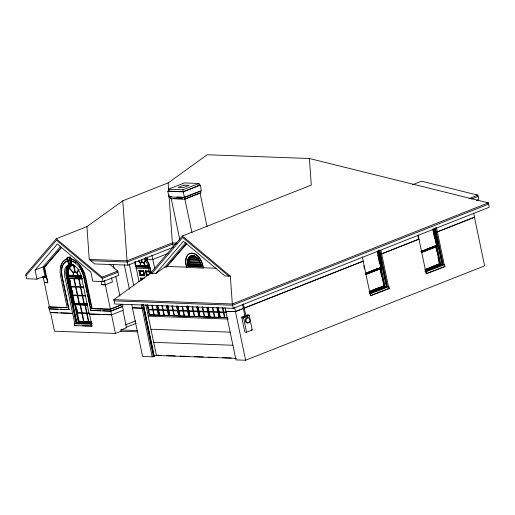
<?xml version="1.0" encoding="UTF-8"?>
<svg xmlns="http://www.w3.org/2000/svg" width="515" height="515" viewBox="0 0 515 515"><rect width="100%" height="100%" fill="white"/><g stroke="black" fill="none" stroke-linecap="round" stroke-linejoin="round"><path stroke-width="0.77" d="M135.464 261.594L135.683 265.476L148.371 265.94M144.651 275.77L143.608 270.774L138.883 270.6L139.926 275.596L144.651 275.77L143.608 270.774M78.441 269.487L76.883 272.66A3.386 2.124 68.5 0 0 75.209 271.714L73.857 265.264L73.433 265.251L74.778 271.695A3.386 2.124 68.5 0 0 73.478 272.538L69.39 267.858M79.149 269.306L77.276 273.111L78.435 275.609M145.417 259.715L143.859 262.888A3.386 2.124 68.5 0 0 142.185 261.935L141.631 259.277M146.125 259.528L144.252 263.339L145.417 265.837M186.874 256.464A12.701 7.957 68.5 0 1 195.443 254.159A12.701 7.957 68.5 0 1 202.962 265.592L203.225 268.077L186.482 267.459L186.372 265.701M69.969 267.401L70.735 266.326M245.063 316.249L245.9 316.017L245.069 316.249M139.926 275.596L140.46 274.894L139.359 270.414M145.797 270.652L146.904 275.132L146.369 275.828L145.327 270.839L149.26 270.98M309.406 158.504L311.292 185.085L182.342 236.012L150.496 273.233L113.834 299.64L114.742 304.005L233.231 308.35L489.25 207.255L488.336 202.884L309.406 158.504L207.23 154.751L168.122 182.915L122.776 200.824L86.926 226.645L56.225 238.767L25.75 274.392L26.664 278.757L36.964 279.136L44.998 275.963L43.093 266.86L60.693 246.292M36.964 279.136L35.065 270.034L57.32 244.02L90.872 272.081L92.777 281.184L103.077 281.563L118.669 275.403L117.755 271.038L109.624 264.24M44.335 282.587L47.798 282.716L46.608 277.019L46.118 277.244L44.09 267.562L61.555 247.149M44.09 267.562L61.517 247.561M152.041 273.291L182.651 237.512L228.802 276.104M150.496 273.233L155.916 273.433L183.437 241.258L224.926 275.963L230.347 276.162L232.323 303.985L233.231 308.35M155.916 273.433L164.877 266.976L185.535 242.829M164.877 266.976L166.422 267.034L186.9 243.099M166.422 267.034L186.321 244.136M74.842 323.607L64.703 276.278C63.815 272.145 64.343 265.727 69.293 264.613C65.482 266.719 65.444 271.933 66.12 275.718L76.027 323.143L91.779 323.62M71.875 265.495C68.308 267.208 68.032 271.83 68.707 275.248L81.396 275.718M168.328 189.256L184.389 182.915L198.983 183.449L199.376 185.323L183.314 191.664L168.72 191.129L168.328 189.256L182.922 189.79L198.983 183.449M198.732 185.091L200.277 185.149L201.449 190.769L184.447 197.483L168.991 196.917L167.819 191.297L169.293 190.711M168.991 196.917L170.471 196.331M167.819 191.297L183.269 191.863L200.277 185.149M176.806 196.994L184.486 197.277L200.547 190.936L200.94 192.81L184.879 199.151L170.285 198.616L169.892 196.743L171.431 196.801M184.924 198.951L200.039 192.977L207.082 226.703M35.065 270.034L43.093 266.86M67.233 257.416L70.33 257.12L70.516 258.363L69.808 258.646L70.516 264.968L69.229 264.916L67.233 257.416L70.33 257.12M66.66 258.53L67.806 258.569L69.467 264.826L68.823 264.8L66.66 258.53L67.368 258.247M69.808 258.646L71.662 258.408L71.373 261.169L72.461 261.408A16.615 10.403 68.5 0 1 80.655 269.068L82.548 272.944L83.784 277.076L90.756 310.461L110.719 311.195L123.001 306.348L122.609 304.474L121.463 304.429M71.373 261.169L71.868 264.71L70.755 264.871M68.823 264.8L69.293 264.613M75.19 265.772A10.751 6.734 68.5 0 0 70.027 266.603L68.907 268.186A10.751 6.734 68.5 0 0 68.353 275.39L69.062 275.113M72.377 264.697A11.729 7.345 68.5 0 0 67.6 267.787L66.654 272.75L67.195 276.581L81.814 276.812M92.294 323.323L76.838 322.757L67.452 277.83L68.16 277.553L73.819 304.635L87.833 305.15M87.647 304.211L74.269 303.721L69.004 278.512L79.085 278.724L80.758 286.713L83.713 286.823M86.926 226.645L89.249 259.412L94.67 263.944L127.945 265.167L173.291 247.258L172.377 242.893L168.972 194.915M56.225 238.767L102.17 277.192L117.755 271.038M135.046 261.697A10.751 6.734 68.5 0 0 135.329 265.618L136.037 265.334M168.186 253.367L152.833 259.476L147.657 259.283L147.206 257.139M67.027 261.111A16.615 10.403 68.5 0 0 61.929 268.276L61.639 272.075L62.122 276.182L69.1 309.567L48.899 308.929L48.507 307.056L49.955 306.483M151.017 273.401L148.861 263.423L145.436 257.584M74.269 303.721L74.978 303.438M199.44 260.976A8.794 5.511 68.5 0 0 192.101 256.811A8.794 5.511 68.5 0 0 189.501 264.787L201.449 265.077L189.855 264.613M191.329 266.403L201.268 266.867L201.03 265.521A9.772 6.122 68.5 0 0 192.636 255.923A9.772 6.122 68.5 0 0 188.149 265.045L188.348 265.985L201.178 266.146M201.011 265.618A10.1 6.322 68.5 0 0 192.333 255.704A10.1 6.322 68.5 0 0 187.698 265.135L187.962 266.377L187.936 265.038A10.1 6.322 68.5 0 1 191.998 255.627M71.244 259.36L72.415 259.611A18.566 11.633 68.5 0 1 81.576 268.173L83.694 272.506L85.072 277.128L91.657 308.639L110.371 309.122L121.707 304.642M90.756 310.461L100.47 310.719M412.644 184.692L421.521 181.183L477.869 195.166L478.776 199.53L476.562 200.406M71.868 264.71C77.192 266.242 80.198 271.83 81.441 276.89L89.198 314.021L100.489 314.33M75.235 304.687L78.705 321.289L91.747 321.611M91.657 308.639L110.332 309.322L122.609 304.474M76.838 322.757L78.254 322.197L91.393 322.68M89.436 313.925L91.979 326.092L74.765 325.667L74.372 323.793L76.027 323.143M102.846 310.803L110.744 311.092L122.551 306.431L123.336 310.172L111.523 314.839L89.198 314.021M74.765 325.667L76.832 325.538M74.372 323.793L91.586 324.218M143.247 307.68L142.076 308.189L132.419 307.835M147.181 305.086L149.234 314.935L152.015 314.832M125.454 324.901L135.657 320.871M125.975 327.398L136.179 323.369M137.518 331.821L121.122 331.216L120.864 329.967L126.529 327.733L122.879 310.262M149.234 314.935L158.942 315.083M157.268 305.453L159.328 315.302L159.798 315.116L159.167 312.084M57.693 312.76L50.586 312.502L54.493 331.222L115.457 333.456L121.122 331.216M159.328 315.302L168.791 315.547L159.56 315.212L157.493 305.318M167.356 305.826L169.416 315.676L169.886 315.489M468.998 198.668L477.869 195.166L476.259 195.108M471.476 199.041L478.126 196.415M169.416 315.676L178.879 315.92L169.647 315.579L167.581 305.685M177.443 306.193L179.503 316.043L179.973 315.856L178.235 307.526M179.503 316.043L188.966 316.287L179.741 315.953L177.675 306.058M187.376 305.807L189.591 316.416L190.067 316.229M189.591 316.416L198.822 316.751L198.758 315.232M197.625 306.934L199.678 316.783L200.155 316.596L199.839 315.083M488.6 204.133L232.58 305.234L114.092 300.882M199.678 316.783L209.386 316.937M207.712 307.307L209.772 317.156L210.242 316.97L209.611 313.938M209.772 317.156L219.236 317.401L210.004 317.06L207.938 307.165M217.8 307.674L219.86 317.523L221.868 317.395M380.566 253.805L381.647 253.882L418.952 239.108M437.377 231.834L474.457 217.195M381.647 253.882L418.959 239.147M474.463 217.233L437.383 231.872L436.302 231.795M241.728 317.195L247.4 314.961L249.118 315.026L252.247 329.999L246.576 332.239L244.857 332.175L241.728 317.195L243.447 317.259L249.118 315.026M249.247 315.644L243.576 317.884L241.863 317.819M131.673 304.288L142.578 356.47L152.234 356.824L156.425 355.447L236.449 358.382M157.152 355.067L156.895 355.26L160.899 355.408M367.021 272.693L374.444 269.757M375.924 269.171L377.411 268.585M422.757 250.683L424.244 250.097M425.725 249.505L436.765 245.43L433.34 229.046M365.116 273.581L380.701 267.427L377.283 251.043M365.438 273.594L381.023 267.44L377.604 251.056M436.765 245.43L420.852 251.571L436.443 245.417L433.018 229.033M365.759 274.199L381.93 268.096L378.274 250.586M422.236 251.899L437.666 246.086L434.01 228.576M366.216 274.218L380.643 268.663L384.229 285.825L369.384 291.683M421.212 252.505L436.379 246.653L439.965 263.815L425.12 269.673M365.663 274.514L381.93 268.096M421.399 252.505L437.666 246.086M370.961 290.782L379.13 287.557M429.671 267.6L431.158 267.015M432.639 266.429L438.58 264.079M369.062 291.67L383.907 285.812L380.321 268.65M424.798 269.66L439.643 263.802L436.057 246.64M370.227 291.992L377.617 289.076M379.098 288.49L382.793 287.029M425.223 270.278L436.314 265.895M369.699 292.295L377.83 289.082M379.31 288.497L384.486 286.456M425.435 270.285L436.527 265.907M438.007 265.322L440.222 264.446M369.603 292.61L385.13 286.482L386.417 286.527L378.924 250.644M425.345 270.6L440.866 264.465L442.153 264.517L434.66 228.634M369.416 293.241L386.417 286.527M425.152 271.231L442.153 264.517M369.242 293.647L387.409 286.565L388.909 286.623L389.301 288.49L370.452 295.752L362.335 256.908M424.978 271.637L443.145 264.555L444.645 264.613L445.037 266.48L426.188 273.742L418.071 234.898M370.06 293.878L388.909 286.623M425.796 271.869L444.645 264.613M370.452 295.752L388.136 288.767M426.188 273.742L445.037 266.48M225.049 307.713L235.954 359.895L245.61 360.249L484.621 265.862L473.575 212.978M67.162 259.206L66.081 259.38A18.566 11.633 68.5 0 0 60.384 267.394L60.055 271.637L60.603 276.227L67.182 307.738L48.507 307.056M193.891 256.438C189.887 256.541 189.082 261.536 189.855 264.652M197.837 185.265L199.376 185.323M486.765 202.826L488.336 202.884L232.323 303.985L113.834 299.64M173.471 198.526L182.632 198.867M177.076 243.061L172.377 242.893L127.031 260.796L89.249 259.412M175.77 244.252L172.634 244.136L127.289 262.045L90.801 260.706M439.965 263.815L439.321 263.789L438.014 257.552M191.567 257.243L196.595 257.429M191.509 257.281L196.666 257.468M190.505 258.485L198.191 258.762M199.189 259.998L190.016 259.663L199.215 260.043M380.379 267.414L381.023 267.44M189.72 260.931L199.228 261.279M189.629 262.129L200.618 262.528L189.623 262.167M70.516 258.363L71.662 258.408M189.707 263.365L200.316 263.796M189.501 264.787L201.095 265.219A8.794 5.511 68.5 0 0 199.807 261.633M188.348 265.985L201.223 266.455M187.962 266.377L201.268 266.867M167.24 266.448L186.675 267.163M203.419 267.774L216.635 268.257M145.481 265.682L148.629 265.798M135.329 265.618L148.706 266.107M142.546 266.506L148.726 266.731M135.651 266.558L148.79 267.04M135.715 266.867L148.854 267.349M135.979 268.115L149.118 268.598M143.543 271.289L139.681 271.148L138.883 270.6M149.981 271.527L146.118 271.386L145.327 270.839M149.833 271.83L146.402 271.708L147.052 274.823L148.423 274.875M139.996 271.508L143.376 271.63M146.434 271.746L149.814 271.869M117.755 272.274L102.17 278.428L56.534 240.267L26.014 275.634M140.46 274.894L144.329 275.036M146.904 275.132L148.449 275.184M383.585 285.799L384.229 285.825M78.505 275.454L81.653 275.57M68.353 275.39L81.731 275.879M140.936 280.43L140.447 278.094L144.387 278.235M76.336 276.304L81.75 276.504M140.447 278.094L141.245 278.634L143.563 278.724M141.522 278.956L142.913 279.046M67.195 276.581L81.879 277.122M389.301 288.49L388.87 288.477L380.9 250.335M75.892 277.836L82.072 278.061M46.608 277.019L43.151 276.928L49.408 306.882L66.86 307.526M67.452 277.83L82.136 278.37M42.249 277.102L46.118 277.244M69.004 278.512L82.381 279.001M44.329 282.548L47.76 282.671L44.567 267.375M101.854 284.66L105.285 284.782M71.025 286.359L75.46 286.52L73.793 278.531M71.154 286.984L75.589 287.145L77.263 295.134L72.821 294.966M83.842 287.447L80.887 287.338L82.555 295.327L85.509 295.436M72.956 295.591L77.392 295.758L79.059 303.741M85.645 296.061L82.683 295.951L84.357 303.94M84.421 303.786L87.569 303.901M87.312 304.043L74.624 303.58L69.358 278.37M82.258 304.635L87.666 304.835M77.81 304.629L87.544 304.989M132.407 307.796L142.069 308.15M148.301 309.225L152.697 309.386L151.809 305.105M158.388 309.592L162.792 309.753L161.897 305.479M168.476 309.966L172.879 310.127L171.984 305.846M177.707 310.3L173.304 310.139L172.416 305.865M178.563 310.333L182.967 310.494L182.072 306.219M187.795 310.674L183.398 310.513L182.503 306.232M188.657 310.706L193.054 310.867L192.159 306.586M198.745 311.073L203.142 311.234L202.247 306.959M208.833 311.446L213.236 311.607L212.341 307.326M218.92 311.813L223.323 311.974L222.429 307.7M226.684 312.103L223.748 311.993L222.86 307.713M148.429 309.85L152.833 310.011L153.876 315M157.661 310.185L153.258 310.024L154.3 315.019M158.517 310.217L162.92 310.378L163.963 315.373M168.605 310.59L173.008 310.751L174.051 315.74M177.836 310.925L173.439 310.764L174.482 315.759M178.699 310.957L183.095 311.118L184.138 316.113M188.786 311.33L193.183 311.491L194.226 316.48M198.874 311.697L203.277 311.858L204.32 316.854M208.961 312.071L213.365 312.232L214.407 317.221M218.193 312.405L213.789 312.245L214.832 317.24M219.049 312.438L223.452 312.599L224.495 317.594M226.079 312.695L223.883 312.618L224.926 317.607M58.041 309.161L49.35 308.839L50.135 312.586L72.454 313.403M60.41 309.245L69.1 309.567M162.103 315.199L165.952 315.341M176.812 315.74L179.117 315.824M190.833 316.255L193.91 316.371M204.77 316.77L208.614 316.905M199.06 316.661L189.829 316.319L187.763 306.425M227.121 317.691L220.092 317.433L218.025 307.539M219.86 317.523L227.553 317.807M77.263 312.534L81.698 312.702L80.031 304.713M89.211 312.972L86.99 312.895L85.323 304.906M77.392 313.159L81.827 313.32L83.494 321.309M89.34 313.596L87.125 313.519L88.792 321.502M60.847 312.875L71.9 313.281M102.858 314.42L111.543 314.736M148.211 316.133L228.235 319.068M87.286 321.296L91.219 321.437M78.705 321.289L91.297 321.746M87.705 322.139L90.794 322.248M85.149 322.145L90.556 322.345M251.101 329.954L252.247 329.999M82.413 325.744L91.979 326.092M150.947 329.24L230.173 332.143M120.864 329.967L137.254 330.572M153.682 342.34L232.909 345.25M166.5 355.614L175.3 355.936M180.102 356.11L188.902 356.431M194.509 356.638L203.309 356.966M208.112 357.14L216.912 357.462M222.519 357.668L231.319 357.989M71.714 259.174L72.885 259.425A18.566 11.633 68.5 0 1 82.046 267.987L84.164 272.319L85.541 276.941L92.127 308.453M195.455 256.779L198.507 259.058M182.342 236.012L230.347 276.162M138.928 261.008L140.46 262.759A3.386 2.124 68.5 0 1 141.76 261.923L141.342 259.927M138.2 260.854L140.247 263.191L140.119 265.637M69.177 268.289L73.265 272.963L73.143 275.416M145.198 257.674L148.623 263.519L149.711 267.163M144.174 258.421L147.477 263.957L149.884 274.115M80.971 269.133L80.894 268.972A16.615 10.403 68.5 0 0 79.316 266.661M81.273 269.751L82.786 272.853M67.375 259.818L67.793 261.041L66.789 261.202A16.615 10.403 68.5 0 0 61.691 268.373L61.401 272.171L61.89 276.272L68.862 309.657M82.992 273.542L84.666 280.089M436.495 227.624L444.22 264.594M435.42 227.585L443.145 264.555M435.149 228.718L442.675 264.742M434.93 228.705L442.456 264.736M437.023 246.061L440.866 264.465M432.858 229.806L434.654 238.387M435.896 247.406L436.714 251.307M426.227 271.888L426.62 273.755M417.916 235.986L418.566 239.102M379.832 250.296L387.409 286.565M379.246 249.942L386.932 286.752M379.195 250.715L386.72 286.746M381.287 268.07L385.13 286.482M377.772 254.931L378.428 258.054M378.75 259.611L379.568 263.513M380.321 270.201L381.628 276.439M370.485 293.898L370.877 295.764M363.809 265.792L364.459 268.914M247.4 314.961L247.528 315.586M243.376 303.934L245.9 316.017M242.578 304.874L244.947 316.204M243.447 317.259L246.576 332.239M234.563 307.365L245.61 360.249M218.27 307.487L218.592 309M218.907 310.519L220.169 316.583M217.317 308.221L218.064 311.781L213.661 311.62L212.766 307.346M218.341 313.12L219.087 316.686M216.944 307.642L218.997 317.491M203.225 268.077L202.723 265.682A12.701 7.957 68.5 0 0 191.812 253.206A12.701 7.957 68.5 0 0 185.986 265.071L186.482 267.459M208.182 307.12L208.82 310.146M182.922 189.79L183.314 191.664M184.486 197.277L191.966 232.671M183.269 191.863L184.447 197.483M207.526 309.277L207.822 310.7M208.549 314.176L209.148 317.028L199.917 316.693L197.85 306.798M206.85 307.275L208.91 317.124M202.678 306.972L203.573 311.253L207.976 311.414L208.105 312.039L203.702 311.878L204.745 316.867M198.256 307.507L199.517 313.564M189.057 265.701L188.857 264.768A9.772 6.122 68.5 0 1 192.79 255.659M197.142 307.481L197.438 308.903M196.762 306.901L198.822 316.751M171.186 198.442L179.87 240.009M192.591 306.605L193.486 310.88L197.882 311.041L198.018 311.665L193.614 311.504L194.657 316.5M188.007 306.38L189.745 314.71M186.9 306.393L187.647 309.959M188.226 312.721L187.924 311.298L183.527 311.137L184.57 316.126M188.522 314.15L188.818 315.579M186.675 306.534L188.735 316.384M176.812 306.026L178.435 313.777M176.587 306.161L178.647 316.01M167.826 305.64L168.617 309.425M168.939 310.944L169.731 314.729M166.873 306.367L167.62 309.933L163.216 309.773L162.322 305.492M168.643 314.839L167.748 310.558L163.352 310.397L164.394 315.386M166.5 305.794L168.553 315.644M151.944 255.221L154.79 268.83M149.949 267.073L151.088 272.532M157.738 305.266L158.845 310.571M147.232 257.139L147.676 259.245M157.081 307.423L157.384 308.852M156.412 305.421L158.466 315.27M152.234 305.125L153.129 309.399L157.532 309.56L158.704 315.18L149.472 314.839L147.406 304.944M147.651 304.899L149.073 311.717M141.245 278.634L141.561 280.147M145.797 304.571L156.425 355.447M134.943 261.935L139.082 281.75M143.511 304.655L154.294 356.283M143.228 304.339L154.082 356.277M142.996 304.429L153.843 356.374M142.661 304.874L153.418 356.354M141.335 304.642L152.234 356.824M129.271 264.176L133.765 285.677M127.945 265.167L127.031 260.796L122.776 200.824M124.27 264.691L129.4 289.263M113.281 264.292L114.233 268.869M115.843 276.561L119.918 296.061M111.491 277.772L112.412 282.014L105.298 284.821L101.835 284.698L101.094 281.139M104.41 280.572L110.371 309.122M110.744 311.092L115.457 333.456M110.332 309.322L110.719 311.195M102.17 277.192L103.077 281.563M84.994 281.641L87.26 292.514M87.589 294.065L89.861 304.932M90.183 306.489L90.833 309.592M91.116 324.405L91.509 326.278M84.891 304.893L86.565 312.875L82.123 312.714L80.456 304.726M88.361 321.489L86.694 313.5L82.258 313.339L83.926 321.328M78.66 278.712L80.327 286.701L75.892 286.533L74.224 278.551M83.926 303.921L82.258 295.932L77.823 295.771L79.49 303.76M76.889 308.936L77.52 311.955M75.589 304.552L79.059 321.148M70.027 279.761L70.349 281.287M72.261 290.454L72.905 293.511M74.527 304.352L78.254 322.197M67.903 276.304L67.362 272.467L68.308 267.51A11.729 7.345 68.5 0 1 73.085 264.42M76.69 323.066L66.783 275.641L66.429 272.66L67.407 267.562A12.051 7.551 68.5 0 1 71.63 264.407M76.452 323.156L66.544 275.731L66.19 272.757L67.169 267.652A12.051 7.551 68.5 0 1 73.497 264.704M69.383 257.494L70.516 264.968M168.122 182.915L168.688 190.917M70.954 258.685L71.398 264.897M72.692 261.317A16.615 10.403 68.5 0 1 75.666 263.004M60.854 267.208A18.566 11.633 68.5 0 1 61.465 264.948M62.032 263.596A18.566 11.633 68.5 0 1 66.551 259.193M72.312 264.388A12.051 7.551 68.5 0 1 73.729 264.613M69.016 267.227A11.729 7.345 68.5 0 1 70.246 265.502M140.55 265.656A3.367 2.105 68.5 0 1 142.095 262.515A3.367 2.105 68.5 0 1 144.985 265.817M73.568 275.428A3.367 2.105 68.5 0 1 75.113 272.287A3.367 2.105 68.5 0 1 78.003 275.589M193.157 255.665A10.1 6.322 68.5 0 1 194.361 256.007M194.966 256.277A10.1 6.322 68.5 0 1 201.101 264.897M186.218 264.974A12.701 7.957 68.5 0 1 185.844 261.839M185.844 261.086A12.701 7.957 68.5 0 1 186.623 257.024M193.344 255.64A9.772 6.122 68.5 0 1 194.496 255.826M248.153 322.57A2.607 1.957 -87.9 0 1 245.204 320.427A2.607 1.957 -87.9 0 1 248.127 318.064M183.913 185.136L178.248 187.376L183.398 187.563L189.063 185.329L183.913 185.136M363.217 261.118L235.445 311.575L225.789 311.26L235.445 311.575L363.223 261.156M143.395 271.592L139.958 271.469L140.614 274.592L144.046 274.714L143.395 271.592M80.456 287.325L76.02 287.158L77.688 295.147L82.123 295.307L80.456 287.325M249.415 322.171A2.607 1.957 -87.9 0 0 248.513 317.852A2.607 1.957 -87.9 0 0 246.131 321.135A2.607 1.957 -87.9 0 0 249.415 322.171"/></g></svg>
